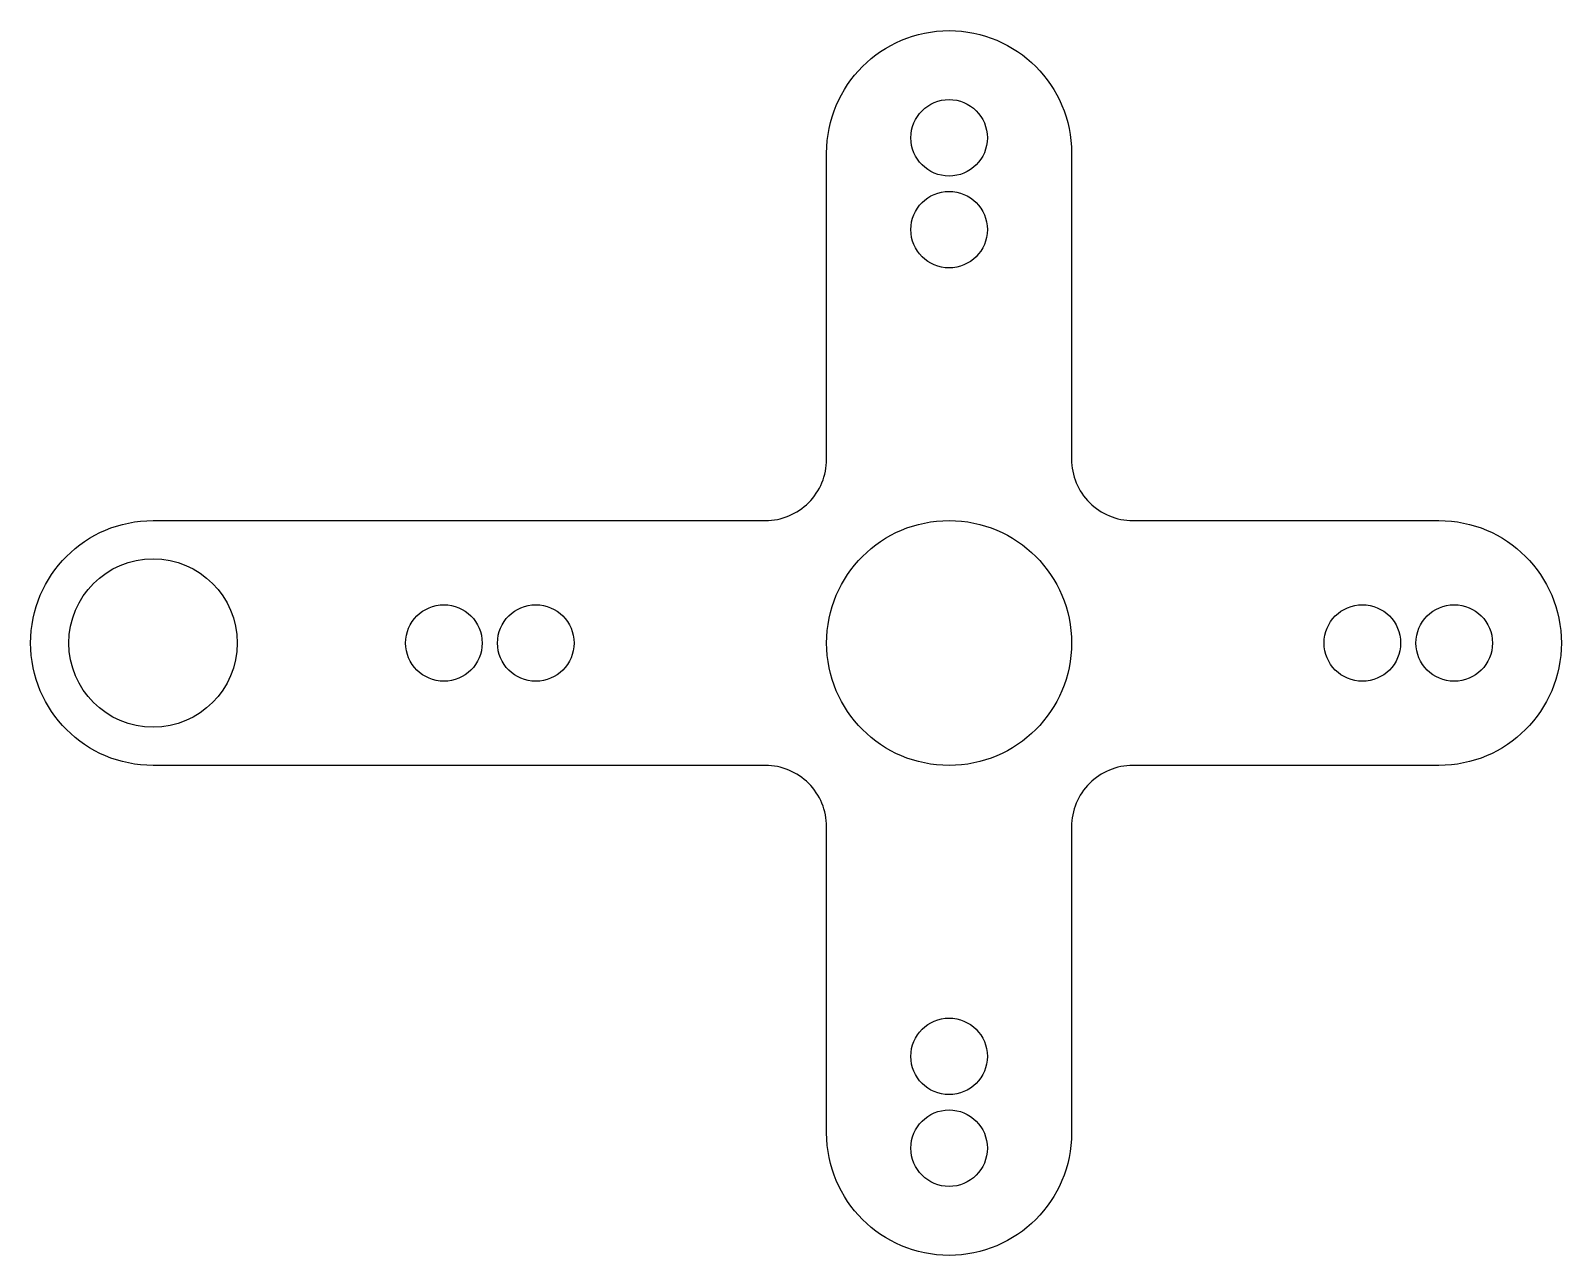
# Model space of a CAD drawing. Header units: millimetres. Extents: x -30 to 20, y -20 to 20.
import ezdxf

# ---------------------------------------------------------------- set-up
doc = ezdxf.new("R2010")
doc.units = ezdxf.units.MM
doc.layers.get('0').update_dxf_attribs({"linetype": 'CONTINUOUS'})

msp = doc.modelspace()

# ---------------------------------------------------------------- linework, layer by layer
msp.add_lwpolyline([(-4, -16), (-4, -6, 0.414214), (-6, -4), (-16, -4), (-26, -4, -1), (-26, 4), (-16, 4), (-6, 4, 0.414214), (-4, 6), (-4, 16, -1), (4, 16), (4, 6, 0.414214), (6, 4), (16, 4, -1), (16, -4), (6, -4, 0.414214), (4, -6), (4, -16, -1)], format="xyb", close=True)
for centre, radius in [((0, 16.5), 1.25), ((0, 13.5), 1.25), ((0, 0), 4), ((-26, 0), 2.75), ((-16.5, 0), 1.25), ((-13.5, 0), 1.25), ((13.5, 0), 1.25), ((16.5, 0), 1.25), ((0, -13.5), 1.25), ((0, -16.5), 1.25)]:
    msp.add_circle(centre, radius)

doc.saveas('drawing.dxf')
